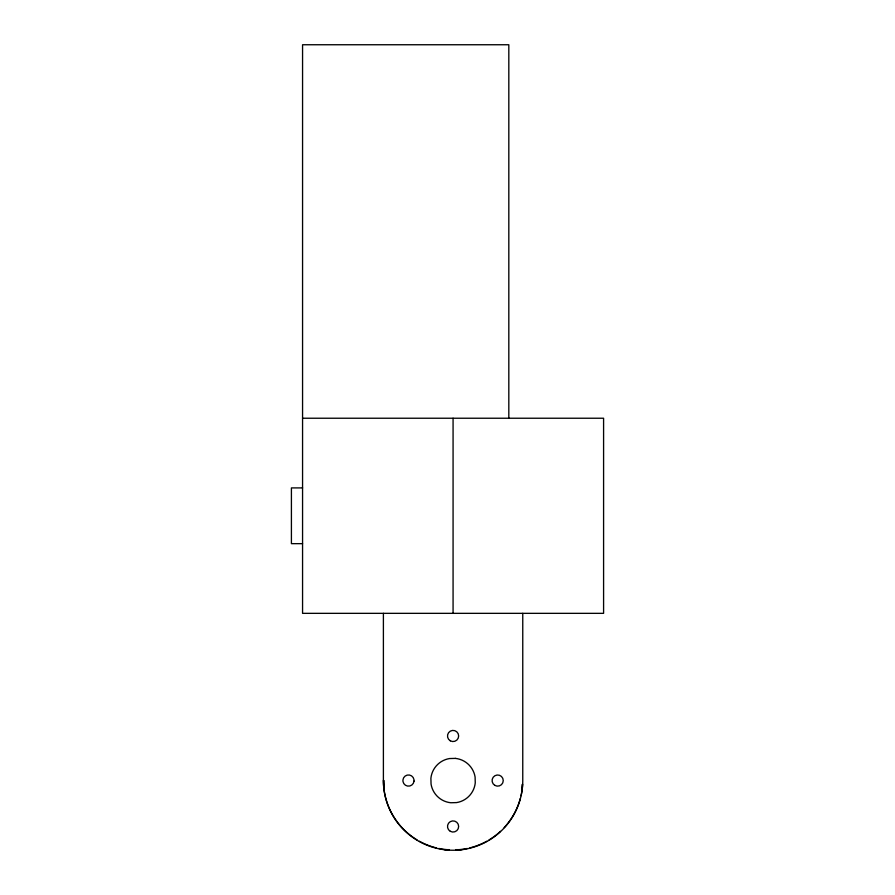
<?xml version="1.0" encoding="UTF-8"?>
<svg xmlns="http://www.w3.org/2000/svg" width="895" height="895" viewBox="0 0 895 895"><rect width="100%" height="100%" fill="white"/><g stroke="black" fill="none" stroke-linecap="round" stroke-linejoin="round"><path stroke-width="1.34" d="M302.566 418.233L603.588 418.233L603.588 613.343L302.566 613.343L302.566 44.75L508.819 44.75L508.819 418.233M302.566 487.909L291.412 487.909L291.412 543.657L302.566 543.657M443.976 849.646L449.178 849.646M455.678 849.646L462.167 849.646M522.758 613.343L522.758 780.574A69.676 69.676 0 0 1 453.071 850.25A69.676 69.676 0 0 1 383.396 780.574L383.396 613.343M522.154 784.467L522.154 789.67M453.071 418.233L453.071 613.343M383.989 780.574L383.989 789.67M522.646 784.188A69.676 69.676 0 0 1 521.013 795.756M520.375 798.295A69.676 69.676 0 0 1 504.165 827.64M500.462 831.343A69.676 69.676 0 0 1 489.039 839.935M486.768 841.244A69.676 69.676 0 0 1 469.841 847.889M467.291 848.471A69.676 69.676 0 0 1 455.689 849.881M449.145 849.825A69.676 69.676 0 0 1 438.863 848.471M436.312 847.889A69.676 69.676 0 0 1 419.375 841.244M417.104 839.935A69.676 69.676 0 0 1 383.396 780.261M455.387 758.389L449.57 758.546A22.297 22.297 0 0 0 430.898 778.258L431.054 784.076A22.297 22.297 0 0 0 450.767 802.748L456.584 802.591A22.297 22.297 0 0 0 475.256 782.879L475.1 777.061A22.297 22.297 0 0 0 455.387 758.389M414.027 781.111L413.982 779.657A5.571 5.571 0 0 0 402.929 780.026L402.985 781.48A5.571 5.571 0 0 0 414.027 781.111M450.286 831.298A5.571 5.571 0 0 0 458.654 826.465A5.571 5.571 0 0 0 450.286 821.644A5.571 5.571 0 0 0 450.286 831.298M450.286 740.803A5.571 5.571 0 0 0 458.654 735.97A5.571 5.571 0 0 0 450.286 731.148A5.571 5.571 0 0 0 450.286 740.803M494.879 785.396A5.571 5.571 0 0 0 503.247 780.574A5.571 5.571 0 0 0 494.879 775.741A5.571 5.571 0 0 0 494.879 785.396"/></g></svg>
